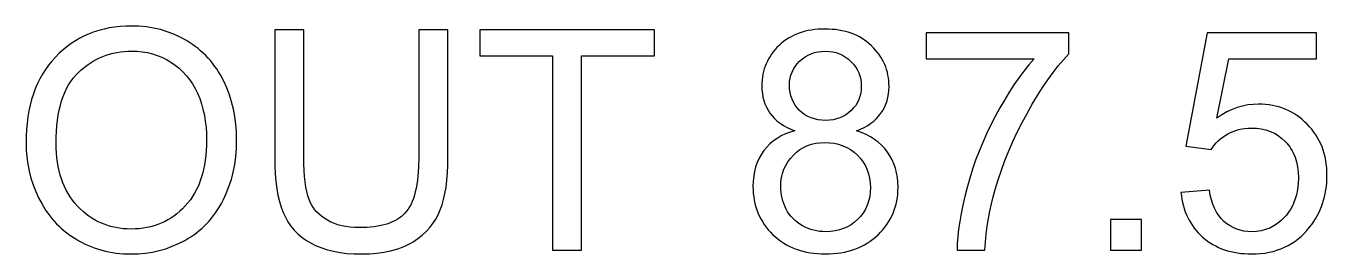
# Model space of a CAD drawing. Header units: millimetres. Extents: x -6 to 6, y -172 to -20.
# Drawn here: x -6.28 to 6.28, y -134.6 to -132.4 of the extents above; entities that cross this region are included whole.
import ezdxf

# ---------------------------------------------------------------- set-up
doc = ezdxf.new("R2010")
doc.units = ezdxf.units.MM
doc.layers.add('LASER_MARK', color=7, linetype='Continuous')

msp = doc.modelspace()

# ---------------------------------------------------------------- linework, layer by layer
at = {"layer": 'LASER_MARK'}
for points in [[(-5.995, -132.699), (-6.03, -132.738), (-6.062, -132.778), (-6.092, -132.82), (-6.12, -132.864), (-6.145, -132.909), (-6.168, -132.956), (-6.19, -133.006), (-6.208, -133.056), (-6.225, -133.109), (-6.24, -133.164), (-6.252, -133.22), (-6.262, -133.278), (-6.27, -133.338), (-6.275, -133.4), (-6.278, -133.463), (-6.279, -133.528), (-6.278, -133.598), (-6.272, -133.666), (-6.262, -133.734), (-6.249, -133.801), (-6.232, -133.867), (-6.211, -133.932), (-6.186, -133.996), (-6.158, -134.059), (-6.125, -134.12), (-6.09, -134.178), (-6.07, -134.206), (-6.05, -134.232), (-6.029, -134.258), (-6.007, -134.283), (-5.984, -134.308), (-5.961, -134.331), (-5.936, -134.354), (-5.911, -134.376), (-5.884, -134.397), (-5.857, -134.417), (-5.799, -134.455), (-5.77, -134.473), (-5.739, -134.489), (-5.709, -134.504), (-5.677, -134.518), (-5.645, -134.531), (-5.613, -134.543), (-5.58, -134.554), (-5.547, -134.564), (-5.513, -134.572), (-5.479, -134.58), (-5.409, -134.591), (-5.337, -134.598), (-5.263, -134.6), (-5.194, -134.598), (-5.127, -134.592), (-5.06, -134.582), (-4.995, -134.567), (-4.931, -134.549), (-4.869, -134.526), (-4.807, -134.5), (-4.747, -134.469), (-4.717, -134.452), (-4.688, -134.434), (-4.661, -134.415), (-4.634, -134.395), (-4.608, -134.375), (-4.582, -134.353), (-4.558, -134.33), (-4.535, -134.307), (-4.512, -134.282), (-4.49, -134.256), (-4.469, -134.23), (-4.449, -134.202), (-4.43, -134.174), (-4.411, -134.144), (-4.394, -134.114), (-4.377, -134.082), (-4.346, -134.017), (-4.32, -133.95), (-4.297, -133.881), (-4.279, -133.81), (-4.265, -133.737), (-4.254, -133.661), (-4.248, -133.583), (-4.246, -133.504), (-4.248, -133.425), (-4.254, -133.348), (-4.264, -133.274), (-4.277, -133.201), (-4.295, -133.131), (-4.316, -133.063), (-4.341, -132.997), (-4.37, -132.933), (-4.403, -132.872), (-4.421, -132.843), (-4.439, -132.814), (-4.459, -132.787), (-4.479, -132.76), (-4.5, -132.734), (-4.522, -132.709), (-4.545, -132.685), (-4.569, -132.662), (-4.594, -132.639), (-4.619, -132.618), (-4.646, -132.597), (-4.673, -132.578), (-4.702, -132.559), (-4.731, -132.541), (-4.791, -132.508), (-4.852, -132.479), (-4.916, -132.455), (-4.982, -132.435), (-5.049, -132.42), (-5.118, -132.409), (-5.189, -132.402), (-5.261, -132.4), (-5.317, -132.401), (-5.371, -132.405), (-5.424, -132.411), (-5.476, -132.419), (-5.526, -132.429), (-5.575, -132.442), (-5.623, -132.457), (-5.67, -132.475), (-5.715, -132.495), (-5.759, -132.517), (-5.801, -132.542), (-5.843, -132.568), (-5.883, -132.598), (-5.922, -132.629), (-5.959, -132.663)], [(-2.489, -132.438), (-2.489, -133.665), (-2.491, -133.761), (-2.497, -133.849), (-2.501, -133.889), (-2.507, -133.928), (-2.514, -133.965), (-2.522, -134), (-2.53, -134.033), (-2.54, -134.064), (-2.551, -134.092), (-2.563, -134.119), (-2.576, -134.144), (-2.59, -134.166), (-2.605, -134.187), (-2.621, -134.206), (-2.638, -134.223), (-2.656, -134.239), (-2.676, -134.253), (-2.698, -134.267), (-2.72, -134.28), (-2.745, -134.291), (-2.77, -134.302), (-2.797, -134.311), (-2.825, -134.319), (-2.855, -134.326), (-2.886, -134.332), (-2.919, -134.337), (-2.953, -134.341), (-2.988, -134.344), (-3.063, -134.346), (-3.107, -134.345), (-3.15, -134.342), (-3.191, -134.336), (-3.23, -134.328), (-3.268, -134.318), (-3.303, -134.306), (-3.337, -134.292), (-3.37, -134.275), (-3.4, -134.256), (-3.428, -134.236), (-3.453, -134.213), (-3.477, -134.189), (-3.498, -134.163), (-3.516, -134.135), (-3.533, -134.105), (-3.547, -134.073), (-3.559, -134.038), (-3.569, -133.998), (-3.578, -133.954), (-3.585, -133.905), (-3.591, -133.852), (-3.595, -133.794), (-3.597, -133.732), (-3.598, -133.665), (-3.598, -132.438), (-3.879, -132.438), (-3.879, -133.666), (-3.878, -133.748), (-3.874, -133.826), (-3.868, -133.899), (-3.859, -133.968), (-3.848, -134.033), (-3.834, -134.093), (-3.817, -134.148), (-3.798, -134.199), (-3.776, -134.246), (-3.751, -134.291), (-3.722, -134.332), (-3.69, -134.371), (-3.654, -134.407), (-3.615, -134.44), (-3.573, -134.47), (-3.527, -134.497), (-3.478, -134.521), (-3.425, -134.542), (-3.369, -134.56), (-3.31, -134.574), (-3.247, -134.586), (-3.181, -134.594), (-3.111, -134.598), (-3.038, -134.6), (-2.963, -134.598), (-2.892, -134.593), (-2.824, -134.583), (-2.76, -134.57), (-2.7, -134.554), (-2.644, -134.534), (-2.617, -134.522), (-2.591, -134.51), (-2.566, -134.496), (-2.542, -134.482), (-2.496, -134.451), (-2.454, -134.418), (-2.416, -134.383), (-2.381, -134.346), (-2.351, -134.307), (-2.323, -134.265), (-2.3, -134.221), (-2.28, -134.175), (-2.263, -134.126), (-2.248, -134.073), (-2.236, -134.015), (-2.225, -133.954), (-2.217, -133.888), (-2.212, -133.818), (-2.208, -133.744), (-2.207, -133.666), (-2.207, -132.438)], [(-1.198, -134.564), (-0.917, -134.564), (-0.917, -132.689), (-0.213, -132.689), (-0.213, -132.438), (-1.898, -132.438), (-1.898, -132.689), (-1.198, -132.689)], [(0.902, -133.241), (0.923, -133.268), (0.946, -133.293), (0.973, -133.317), (1.001, -133.339), (1.033, -133.359), (1.067, -133.378), (1.103, -133.395), (1.143, -133.411), (1.096, -133.425), (1.051, -133.442), (1.01, -133.461), (0.971, -133.484), (0.935, -133.509), (0.901, -133.537), (0.871, -133.568), (0.843, -133.602), (0.819, -133.638), (0.797, -133.676), (0.779, -133.716), (0.764, -133.758), (0.753, -133.803), (0.745, -133.849), (0.74, -133.898), (0.738, -133.949), (0.739, -133.983), (0.741, -134.017), (0.745, -134.05), (0.75, -134.082), (0.757, -134.114), (0.765, -134.145), (0.775, -134.175), (0.786, -134.204), (0.799, -134.233), (0.814, -134.261), (0.829, -134.288), (0.847, -134.315), (0.865, -134.341), (0.886, -134.366), (0.908, -134.39), (0.931, -134.414), (0.956, -134.436), (0.981, -134.457), (1.008, -134.477), (1.035, -134.495), (1.063, -134.512), (1.093, -134.527), (1.123, -134.541), (1.154, -134.553), (1.187, -134.564), (1.22, -134.574), (1.254, -134.582), (1.289, -134.588), (1.325, -134.593), (1.362, -134.597), (1.4, -134.599), (1.439, -134.6), (1.477, -134.599), (1.515, -134.597), (1.552, -134.593), (1.588, -134.588), (1.623, -134.582), (1.658, -134.574), (1.691, -134.564), (1.723, -134.554), (1.754, -134.541), (1.784, -134.527), (1.814, -134.512), (1.842, -134.496), (1.87, -134.477), (1.896, -134.458), (1.922, -134.437), (1.946, -134.414), (1.97, -134.391), (1.991, -134.367), (2.012, -134.342), (2.031, -134.316), (2.048, -134.29), (2.064, -134.263), (2.078, -134.235), (2.091, -134.207), (2.102, -134.178), (2.112, -134.148), (2.12, -134.118), (2.127, -134.087), (2.132, -134.055), (2.136, -134.023), (2.138, -133.99), (2.139, -133.956), (2.137, -133.908), (2.133, -133.861), (2.125, -133.816), (2.114, -133.773), (2.099, -133.731), (2.082, -133.691), (2.061, -133.653), (2.037, -133.617), (2.01, -133.582), (1.98, -133.551), (1.947, -133.521), (1.911, -133.494), (1.873, -133.47), (1.831, -133.448), (1.786, -133.428), (1.739, -133.411), (1.777, -133.395), (1.813, -133.378), (1.846, -133.359), (1.877, -133.339), (1.905, -133.317), (1.931, -133.293), (1.954, -133.268), (1.974, -133.242), (1.993, -133.214), (2.008, -133.185), (2.022, -133.154), (2.033, -133.123), (2.041, -133.09), (2.047, -133.056), (2.051, -133.021), (2.052, -132.984), (2.051, -132.956), (2.049, -132.928), (2.046, -132.9), (2.041, -132.873), (2.036, -132.846), (2.028, -132.82), (2.02, -132.795), (2.01, -132.77), (1.998, -132.746), (1.986, -132.722), (1.972, -132.699), (1.957, -132.676), (1.94, -132.654), (1.922, -132.632), (1.903, -132.611), (1.882, -132.591), (1.861, -132.571), (1.838, -132.553), (1.815, -132.536), (1.791, -132.52), (1.766, -132.505), (1.74, -132.492), (1.713, -132.48), (1.686, -132.469), (1.657, -132.46), (1.628, -132.452), (1.598, -132.445), (1.567, -132.439), (1.535, -132.435), (1.502, -132.432), (1.469, -132.43), (1.434, -132.429), (1.4, -132.43), (1.367, -132.431), (1.334, -132.435), (1.303, -132.439), (1.272, -132.444), (1.242, -132.451), (1.213, -132.459), (1.185, -132.469), (1.158, -132.479), (1.131, -132.491), (1.106, -132.504), (1.081, -132.518), (1.057, -132.533), (1.034, -132.55), (1.012, -132.568), (0.991, -132.587), (0.97, -132.607), (0.951, -132.628), (0.934, -132.649), (0.918, -132.671), (0.903, -132.693), (0.889, -132.716), (0.877, -132.74), (0.865, -132.764), (0.856, -132.788), (0.847, -132.814), (0.84, -132.839), (0.834, -132.866), (0.83, -132.893), (0.826, -132.92), (0.824, -132.948), (0.824, -132.977), (0.825, -133.015), (0.829, -133.051), (0.835, -133.086), (0.843, -133.12), (0.854, -133.152), (0.868, -133.183), (0.884, -133.213)], [(2.41, -132.716), (3.452, -132.716), (3.402, -132.774), (3.354, -132.836), (3.306, -132.9), (3.258, -132.968), (3.212, -133.039), (3.166, -133.114), (3.121, -133.191), (3.077, -133.272), (3.034, -133.355), (2.994, -133.439), (2.956, -133.523), (2.921, -133.609), (2.888, -133.695), (2.858, -133.781), (2.831, -133.869), (2.806, -133.958), (2.784, -134.045), (2.765, -134.129), (2.748, -134.209), (2.734, -134.287), (2.723, -134.361), (2.715, -134.432), (2.71, -134.499), (2.708, -134.564), (2.976, -134.564), (2.982, -134.485), (2.99, -134.408), (3, -134.333), (3.012, -134.259), (3.025, -134.187), (3.04, -134.116), (3.057, -134.047), (3.076, -133.979), (3.105, -133.885), (3.136, -133.791), (3.17, -133.698), (3.207, -133.606), (3.247, -133.514), (3.29, -133.423), (3.336, -133.332), (3.384, -133.243), (3.434, -133.155), (3.484, -133.072), (3.534, -132.994), (3.584, -132.92), (3.635, -132.85), (3.685, -132.785), (3.736, -132.725), (3.787, -132.668), (3.787, -132.465), (2.41, -132.465)], [(5.144, -133.984), (4.87, -134.007), (4.874, -134.04), (4.879, -134.072), (4.885, -134.104), (4.893, -134.134), (4.902, -134.164), (4.912, -134.193), (4.923, -134.221), (4.935, -134.249), (4.949, -134.275), (4.964, -134.301), (4.98, -134.326), (4.998, -134.35), (5.016, -134.373), (5.036, -134.395), (5.057, -134.417), (5.079, -134.438), (5.103, -134.457), (5.127, -134.476), (5.152, -134.493), (5.178, -134.509), (5.205, -134.523), (5.232, -134.537), (5.26, -134.549), (5.29, -134.559), (5.32, -134.569), (5.35, -134.577), (5.382, -134.584), (5.415, -134.59), (5.448, -134.594), (5.482, -134.597), (5.517, -134.599), (5.553, -134.6), (5.597, -134.599), (5.639, -134.596), (5.68, -134.591), (5.721, -134.584), (5.76, -134.575), (5.797, -134.564), (5.834, -134.551), (5.869, -134.535), (5.904, -134.518), (5.937, -134.499), (5.969, -134.478), (6, -134.455), (6.029, -134.43), (6.058, -134.402), (6.085, -134.373), (6.111, -134.342), (6.132, -134.315), (6.151, -134.288), (6.168, -134.26), (6.185, -134.232), (6.2, -134.203), (6.214, -134.173), (6.226, -134.143), (6.237, -134.112), (6.247, -134.081), (6.256, -134.048), (6.263, -134.016), (6.269, -133.982), (6.274, -133.948), (6.277, -133.914), (6.279, -133.879), (6.279, -133.843), (6.279, -133.806), (6.277, -133.769), (6.273, -133.733), (6.268, -133.698), (6.261, -133.664), (6.253, -133.631), (6.243, -133.599), (6.232, -133.567), (6.219, -133.537), (6.205, -133.507), (6.189, -133.478), (6.172, -133.45), (6.153, -133.423), (6.133, -133.397), (6.111, -133.372), (6.088, -133.347), (6.064, -133.324), (6.039, -133.302), (6.013, -133.281), (5.987, -133.263), (5.96, -133.245), (5.932, -133.229), (5.904, -133.215), (5.875, -133.202), (5.845, -133.191), (5.815, -133.181), (5.784, -133.173), (5.752, -133.166), (5.72, -133.161), (5.686, -133.157), (5.653, -133.155), (5.618, -133.154), (5.566, -133.156), (5.514, -133.162), (5.463, -133.173), (5.413, -133.187), (5.363, -133.206), (5.313, -133.229), (5.265, -133.256), (5.216, -133.288), (5.331, -132.716), (6.179, -132.716), (6.179, -132.467), (5.122, -132.467), (4.916, -133.559), (5.161, -133.591), (5.177, -133.568), (5.193, -133.547), (5.211, -133.527), (5.23, -133.508), (5.251, -133.49), (5.273, -133.473), (5.296, -133.457), (5.321, -133.442), (5.347, -133.429), (5.373, -133.417), (5.401, -133.407), (5.429, -133.399), (5.457, -133.393), (5.487, -133.388), (5.517, -133.386), (5.549, -133.385), (5.598, -133.387), (5.645, -133.393), (5.69, -133.403), (5.732, -133.417), (5.772, -133.435), (5.809, -133.457), (5.844, -133.484), (5.877, -133.514), (5.892, -133.53), (5.906, -133.548), (5.92, -133.565), (5.932, -133.584), (5.943, -133.604), (5.954, -133.624), (5.971, -133.666), (5.985, -133.712), (5.995, -133.76), (6.001, -133.812), (6.003, -133.866), (6, -133.923), (5.994, -133.978), (5.984, -134.029), (5.97, -134.078), (5.961, -134.101), (5.952, -134.124), (5.941, -134.145), (5.929, -134.166), (5.916, -134.187), (5.903, -134.206), (5.888, -134.225), (5.872, -134.243), (5.838, -134.277), (5.803, -134.305), (5.766, -134.33), (5.727, -134.35), (5.686, -134.365), (5.644, -134.376), (5.599, -134.383), (5.553, -134.385), (5.514, -134.384), (5.477, -134.379), (5.442, -134.371), (5.408, -134.36), (5.375, -134.346), (5.344, -134.329), (5.314, -134.308), (5.285, -134.285), (5.259, -134.258), (5.235, -134.228), (5.213, -134.195), (5.195, -134.159), (5.178, -134.12), (5.164, -134.078), (5.153, -134.032)], [(-5.783, -134.138), (-5.808, -134.11), (-5.831, -134.08), (-5.853, -134.049), (-5.873, -134.017), (-5.892, -133.984), (-5.909, -133.949), (-5.924, -133.913), (-5.938, -133.876), (-5.95, -133.838), (-5.96, -133.798), (-5.969, -133.757), (-5.977, -133.715), (-5.982, -133.671), (-5.986, -133.626), (-5.989, -133.58), (-5.989, -133.533), (-5.989, -133.474), (-5.986, -133.417), (-5.982, -133.362), (-5.976, -133.31), (-5.968, -133.259), (-5.959, -133.211), (-5.948, -133.165), (-5.936, -133.121), (-5.921, -133.08), (-5.905, -133.04), (-5.888, -133.002), (-5.868, -132.967), (-5.847, -132.934), (-5.825, -132.903), (-5.8, -132.874), (-5.774, -132.847), (-5.747, -132.823), (-5.719, -132.799), (-5.69, -132.778), (-5.661, -132.758), (-5.631, -132.739), (-5.601, -132.722), (-5.57, -132.707), (-5.538, -132.693), (-5.505, -132.681), (-5.472, -132.671), (-5.439, -132.662), (-5.404, -132.655), (-5.369, -132.649), (-5.333, -132.645), (-5.297, -132.643), (-5.26, -132.642), (-5.208, -132.644), (-5.157, -132.649), (-5.108, -132.657), (-5.06, -132.669), (-5.013, -132.684), (-4.968, -132.702), (-4.924, -132.724), (-4.881, -132.749), (-4.84, -132.777), (-4.801, -132.808), (-4.765, -132.841), (-4.732, -132.877), (-4.701, -132.916), (-4.673, -132.958), (-4.647, -133.002), (-4.624, -133.049), (-4.603, -133.098), (-4.586, -133.15), (-4.571, -133.203), (-4.558, -133.259), (-4.549, -133.317), (-4.542, -133.377), (-4.538, -133.438), (-4.536, -133.502), (-4.537, -133.553), (-4.54, -133.602), (-4.544, -133.65), (-4.549, -133.696), (-4.556, -133.74), (-4.565, -133.784), (-4.576, -133.825), (-4.588, -133.866), (-4.601, -133.905), (-4.616, -133.942), (-4.633, -133.978), (-4.652, -134.013), (-4.672, -134.046), (-4.693, -134.077), (-4.717, -134.107), (-4.742, -134.136), (-4.768, -134.163), (-4.795, -134.188), (-4.822, -134.212), (-4.851, -134.234), (-4.881, -134.254), (-4.911, -134.272), (-4.943, -134.289), (-4.975, -134.303), (-5.008, -134.317), (-5.042, -134.328), (-5.077, -134.337), (-5.113, -134.345), (-5.149, -134.351), (-5.187, -134.356), (-5.225, -134.358), (-5.264, -134.359), (-5.303, -134.358), (-5.341, -134.356), (-5.378, -134.351), (-5.414, -134.345), (-5.449, -134.338), (-5.483, -134.328), (-5.517, -134.317), (-5.55, -134.304), (-5.582, -134.289), (-5.613, -134.273), (-5.643, -134.255), (-5.673, -134.235), (-5.702, -134.213), (-5.729, -134.19), (-5.757, -134.165)], [(1.188, -133.215), (1.165, -133.19), (1.145, -133.164), (1.129, -133.135), (1.115, -133.106), (1.104, -133.074), (1.097, -133.04), (1.092, -133.005), (1.091, -132.968), (1.092, -132.936), (1.097, -132.904), (1.104, -132.874), (1.115, -132.844), (1.129, -132.816), (1.146, -132.79), (1.166, -132.764), (1.189, -132.739), (1.215, -132.717), (1.242, -132.697), (1.27, -132.681), (1.3, -132.668), (1.332, -132.657), (1.366, -132.65), (1.401, -132.645), (1.437, -132.644), (1.473, -132.645), (1.508, -132.65), (1.541, -132.657), (1.573, -132.668), (1.603, -132.682), (1.632, -132.699), (1.659, -132.719), (1.684, -132.742), (1.708, -132.767), (1.728, -132.793), (1.745, -132.821), (1.759, -132.851), (1.77, -132.882), (1.778, -132.914), (1.782, -132.948), (1.784, -132.983), (1.782, -133.017), (1.778, -133.049), (1.77, -133.08), (1.76, -133.11), (1.746, -133.138), (1.73, -133.166), (1.71, -133.191), (1.687, -133.216), (1.662, -133.238), (1.636, -133.257), (1.607, -133.274), (1.577, -133.287), (1.546, -133.297), (1.512, -133.305), (1.477, -133.309), (1.44, -133.311), (1.402, -133.309), (1.366, -133.305), (1.332, -133.297), (1.299, -133.287), (1.269, -133.273), (1.24, -133.257), (1.213, -133.237)], [(1.059, -134.166), (1.047, -134.14), (1.036, -134.114), (1.027, -134.087), (1.02, -134.06), (1.014, -134.033), (1.01, -134.006), (1.007, -133.978), (1.006, -133.95), (1.008, -133.906), (1.014, -133.863), (1.023, -133.822), (1.037, -133.783), (1.054, -133.746), (1.075, -133.71), (1.099, -133.677), (1.128, -133.646), (1.159, -133.617), (1.192, -133.592), (1.227, -133.572), (1.264, -133.554), (1.304, -133.541), (1.345, -133.532), (1.388, -133.526), (1.433, -133.524), (1.479, -133.526), (1.523, -133.532), (1.565, -133.541), (1.606, -133.555), (1.644, -133.572), (1.68, -133.593), (1.714, -133.618), (1.747, -133.647), (1.776, -133.679), (1.802, -133.713), (1.823, -133.749), (1.841, -133.787), (1.855, -133.827), (1.864, -133.869), (1.87, -133.913), (1.872, -133.959), (1.87, -134.004), (1.865, -134.048), (1.855, -134.089), (1.842, -134.128), (1.825, -134.166), (1.804, -134.201), (1.779, -134.234), (1.75, -134.265), (1.719, -134.293), (1.685, -134.318), (1.65, -134.338), (1.612, -134.355), (1.573, -134.368), (1.531, -134.378), (1.487, -134.383), (1.442, -134.385), (1.412, -134.384), (1.382, -134.382), (1.353, -134.377), (1.325, -134.371), (1.297, -134.363), (1.27, -134.353), (1.243, -134.342), (1.217, -134.328), (1.191, -134.313), (1.168, -134.296), (1.146, -134.278), (1.125, -134.259), (1.106, -134.238), (1.089, -134.216), (1.073, -134.192)], [(4.191, -134.564), (4.488, -134.564), (4.488, -134.266), (4.191, -134.266)]]:
    msp.add_lwpolyline(points, close=True, dxfattribs=at)

doc.saveas('drawing.dxf')
